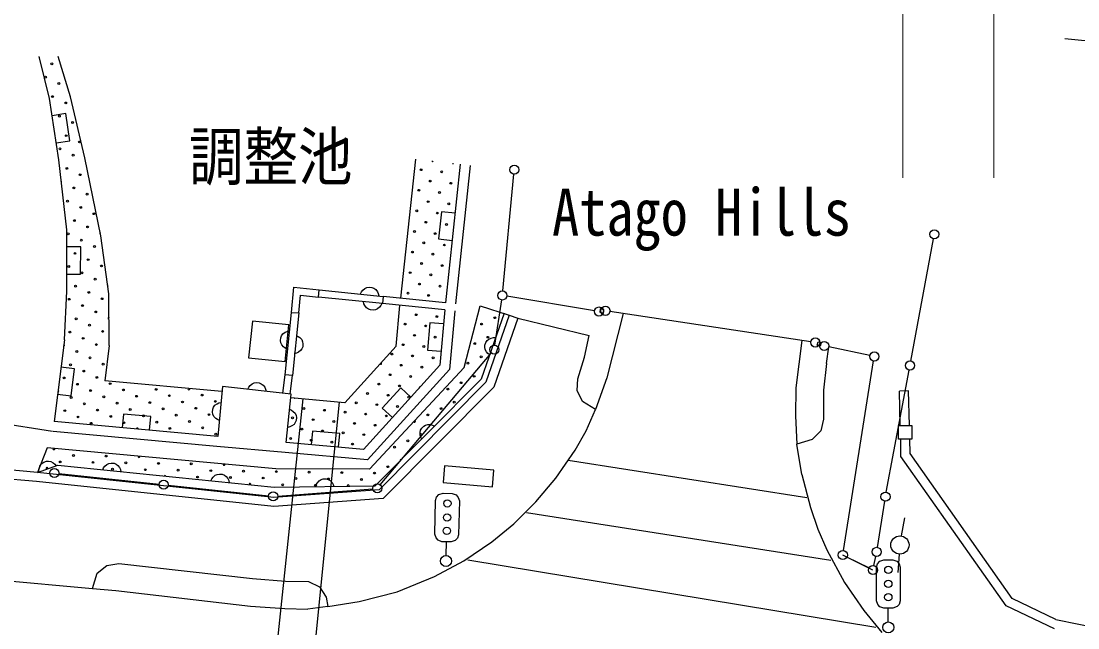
# Model space of a CAD drawing. Units: millimetres, scale not verified. Extents: x 40000 to 680000, y 20000 to 380000.
# Drawn here: x 267016 to 324726, y 304676 to 337836 of the extents above; entities that cross this region are included whole.
import ezdxf
from ezdxf.enums import TextEntityAlignment as Align

# ---------------------------------------------------------------- set-up
doc = ezdxf.new("R2010")
doc.units = ezdxf.units.MM
doc.header["$LTSCALE"] = 1000
for name, color, linetype, lineweight in [('M-BGD', 7, 'Continuous', 25), ('M-BMK-HTXT', 7, 'Continuous', 13), ('M-BMK-SRVR', 3, 'Continuous', 25)]:
    doc.layers.add(name, color=color, linetype=linetype, lineweight=lineweight)
doc.styles.add('ＭＳ ゴシック', font='')
doc.styles.get('ＭＳ ゴシック').set_extended_font_data('MS Gothic')

# ---------------------------------------------------------------- blocks, each defined once
blk = doc.blocks.new('BUHIN5')
at = {"color": 7, "linetype": 'Continuous', "lineweight": 25}
blk.add_circle((0, 0), 249, dxfattribs=at)
blk = doc.blocks.new('BUHIN10')
at = {"color": 7, "linetype": 'Continuous', "lineweight": 25}
blk.add_circle((0, 0), 249, dxfattribs=at)
blk = doc.blocks.new('BUHIN11')
at = {"color": 7, "linetype": 'Continuous', "lineweight": 25}
blk.add_circle((0, 0), 249, dxfattribs=at)
blk = doc.blocks.new('BUHIN23')
at = {"color": 7, "linetype": 'Continuous', "lineweight": 25}
blk.add_circle((0, 0), 249, dxfattribs=at)
blk = doc.blocks.new('BUHIN39')
at = {"color": 7, "linetype": 'Continuous', "lineweight": 25}
blk.add_circle((0, 0), 498, dxfattribs=at)

msp = doc.modelspace()

# ---------------------------------------------------------------- linework, layer by layer
at = {"layer": 'M-BGD'}
for p, q in [((268567, 333601), (267997, 335907)), ((269703, 333692), (269037, 335907)), ((269079, 330248), (268567, 333601)), ((270488, 330365), (269703, 333692)), ((269451, 332779), (268710, 332666)), ((269678, 331297), (269451, 332779)), ((268936, 331183), (269678, 331297)), ((269520, 326432), (269079, 330248)), ((271368, 326109), (270488, 330365)), ((288546, 330294), (287743, 322703)), ((290998, 330010), (290199, 322449)), ((291545, 329947), (290746, 322392)), ((293321, 323093), (293928, 329469)), ((289970, 327420), (289812, 325929)), ((290716, 327342), (289970, 327420)), ((269512, 323073), (269520, 326432)), ((271805, 322938), (271368, 326109)), ((270268, 325501), (269518, 325503)), ((270264, 324001), (270268, 325501)), ((289812, 325929), (290558, 325850)), ((315602, 319260), (316846, 325939)), ((269514, 324003), (270264, 324001)), ((281780, 321920), (281900, 323305)), ((281900, 323305), (283301, 323157)), ((285673, 323129), (285779, 323229)), ((285779, 323229), (285895, 323278)), ((285895, 323278), (286015, 323300)), ((286015, 323300), (286169, 323284)), ((286169, 323284), (286283, 323238)), ((286283, 323238), (286386, 323167)), ((269382, 320418), (269512, 323073)), ((271832, 320106), (271805, 322938)), ((282179, 321886), (282264, 322864)), ((282264, 322864), (283259, 322759)), ((283259, 322759), (283301, 323157)), ((286753, 322396), (283259, 322759)), ((283301, 323157), (286793, 322794)), ((285552, 322928), (285604, 323039)), ((285604, 323039), (285673, 323129)), ((286386, 323167), (286472, 323047)), ((286472, 323047), (286521, 322944)), ((286521, 322944), (286547, 322826)), ((286793, 322794), (286753, 322396)), ((290199, 322449), (286793, 322794)), ((298325, 322005), (293544, 322803)), ((285739, 322391), (285714, 322509)), ((285789, 322288), (285739, 322391)), ((285875, 322168), (285789, 322288)), ((285978, 322097), (285875, 322168)), ((286091, 322050), (285978, 322097)), ((286245, 322035), (286091, 322050)), ((286366, 322057), (286245, 322035)), ((286481, 322106), (286366, 322057)), ((286587, 322205), (286481, 322106)), ((286657, 322296), (286587, 322205)), ((286708, 322407), (286657, 322296)), ((290158, 322052), (286753, 322396)), ((287499, 320078), (287701, 322300)), ((290158, 322052), (289884, 319031)), ((291208, 318911), (292080, 322273)), ((292080, 322273), (293676, 321774)), ((292890, 320133), (293260, 322597)), ((298641, 322106), (298615, 321927)), ((298846, 322076), (298641, 322106)), ((298820, 321898), (298846, 322076)), ((281430, 318510), (281780, 321920)), ((281780, 321920), (282179, 321886)), ((282179, 321886), (281827, 318462)), ((290706, 322002), (290415, 318798)), ((293393, 321873), (292131, 318264)), ((293676, 321774), (292392, 318101)), ((294148, 321609), (292827, 317829)), ((293676, 321774), (294148, 321609)), ((294148, 321609), (298041, 320655)), ((298615, 321927), (298820, 321898)), ((299888, 321857), (298997, 318333)), ((310147, 320309), (299175, 321965)), ((279644, 321433), (279440, 319429)), ((281633, 321231), (279644, 321433)), ((281430, 319227), (281633, 321231)), ((281434, 320830), (281537, 320879)), ((281537, 320879), (281655, 320905)), ((289342, 321356), (289207, 319862)), ((290089, 321288), (289342, 321356)), ((269382, 320418), (268813, 315957)), ((281181, 320373), (281197, 320527)), ((281204, 320252), (281181, 320373)), ((281197, 320527), (281244, 320640)), ((281244, 320640), (281315, 320744)), ((281315, 320744), (281434, 320830)), ((282036, 320661), (282146, 320609)), ((282146, 320609), (282237, 320539)), ((282237, 320539), (282337, 320433)), ((282337, 320433), (282385, 320318)), ((282385, 320318), (282408, 320197)), ((292394, 320279), (292465, 320379)), ((292465, 320379), (292558, 320463)), ((292558, 320463), (292694, 320518)), ((292694, 320518), (292806, 320543)), ((292806, 320543), (292927, 320540)), ((297778, 319476), (298041, 320655)), ((309657, 320383), (309331, 317800)), ((310488, 320124), (310540, 320318)), ((310540, 320318), (310712, 320272)), ((271832, 320106), (271587, 318184)), ((281253, 320137), (281204, 320252)), ((281353, 320031), (281253, 320137)), ((281443, 319962), (281353, 320031)), ((281554, 319910), (281443, 319962)), ((282155, 319741), (282052, 319691)), ((282274, 319827), (282155, 319741)), ((282345, 319930), (282274, 319827)), ((282392, 320043), (282345, 319930)), ((282408, 320197), (282392, 320043)), ((284691, 316983), (287499, 320078)), ((289207, 319862), (289954, 319794)), ((292337, 320010), (292342, 320133)), ((292357, 319887), (292337, 320010)), ((292342, 320133), (292394, 320279)), ((292429, 319761), (292357, 319887)), ((292502, 319672), (292429, 319761)), ((310660, 320078), (310488, 320124)), ((310712, 320272), (310660, 320078)), ((311003, 319122), (311120, 320031)), ((313366, 319560), (311119, 320031)), ((279440, 319429), (281430, 319227)), ((282052, 319691), (281933, 319666)), ((286629, 312494), (292692, 319694)), ((292597, 319596), (292502, 319672)), ((297423, 318285), (297778, 319476)), ((311929, 308904), (313571, 319262)), ((269937, 318837), (269193, 318931)), ((269747, 317349), (269937, 318837)), ((289884, 319031), (285707, 314427)), ((290415, 318798), (285930, 313854)), ((291208, 318911), (286034, 313348)), ((311003, 319122), (310843, 317671)), ((314266, 312089), (315510, 318769)), ((277984, 317600), (271587, 318184)), ((279518, 317916), (279625, 318015)), ((279625, 318015), (279741, 318062)), ((279741, 318062), (279861, 318084)), ((279861, 318084), (280016, 318067)), ((280016, 318067), (280128, 318019)), ((280128, 318019), (280231, 317947)), ((281309, 317511), (281430, 318510)), ((281827, 318462), (281430, 318510)), ((281706, 317462), (281827, 318462)), ((292131, 318264), (286354, 312435)), ((292392, 318101), (286567, 312224)), ((297386, 317655), (297423, 318285)), ((298997, 318333), (298392, 316610)), ((269003, 317444), (269747, 317349)), ((278021, 317869), (277759, 315140)), ((281764, 317452), (278021, 317869)), ((279395, 317716), (279448, 317826)), ((279448, 317826), (279518, 317916)), ((280231, 317947), (280316, 317827)), ((280316, 317827), (280365, 317724)), ((280365, 317724), (280389, 317605)), ((281493, 314813), (281764, 317452)), ((287744, 317788), (286736, 316677)), ((292827, 317829), (286791, 311739)), ((288300, 317284), (287744, 317788)), ((297677, 317050), (297386, 317655)), ((309331, 317800), (309297, 316268)), ((310843, 317671), (310831, 316082)), ((315481, 317622), (314981, 317610)), ((315029, 315734), (314981, 317610)), ((315529, 315739), (315481, 317622)), ((282399, 317193), (276062, 257165)), ((277528, 316735), (277598, 316839)), ((277598, 316839), (277717, 316926)), ((277717, 316926), (277820, 316976)), ((277820, 316976), (277938, 317002)), ((284391, 317011), (278369, 256889)), ((284691, 316983), (281743, 317253)), ((298392, 316610), (297677, 317050)), ((272607, 316364), (272539, 315617)), ((274101, 316227), (272607, 316364)), ((277467, 316467), (277482, 316622)), ((277491, 316347), (277467, 316467)), ((277482, 316622), (277528, 316735)), ((277540, 316232), (277491, 316347)), ((281679, 316630), (281790, 316578)), ((281790, 316578), (281881, 316509)), ((281881, 316509), (281980, 316403)), ((281980, 316403), (282029, 316288)), ((282029, 316288), (282052, 316167)), ((286736, 316677), (287292, 316173)), ((297878, 315448), (298392, 316610)), ((309297, 316268), (309382, 314725)), ((268729, 315413), (264448, 316072)), ((277759, 315140), (268813, 315957)), ((274033, 315480), (274101, 316227)), ((277640, 316127), (277540, 316232)), ((277732, 316058), (277640, 316127)), ((277842, 316007), (277732, 316058)), ((281799, 315711), (281696, 315661)), ((281918, 315796), (281799, 315711)), ((281989, 315900), (281918, 315796)), ((282036, 316013), (281989, 315900)), ((282052, 316167), (282036, 316013)), ((288892, 315588), (289001, 315698)), ((289001, 315698), (289108, 315757)), ((289108, 315757), (289228, 315793)), ((289228, 315793), (289375, 315785)), ((289375, 315785), (289487, 315759)), ((289487, 315759), (289595, 315705)), ((310831, 316082), (310691, 315438)), ((314922, 315732), (315658, 315740)), ((314930, 314990), (314922, 315732)), ((315658, 315740), (315666, 314998)), ((277709, 314592), (268763, 315409)), ((281696, 315661), (281577, 315635)), ((282922, 315435), (282853, 314688)), ((284415, 315298), (282922, 315435)), ((284347, 314551), (284415, 315298)), ((288799, 315360), (288834, 315480)), ((288810, 315215), (288799, 315360)), ((288837, 315104), (288810, 315215)), ((288834, 315480), (288892, 315588)), ((288891, 314994), (288837, 315104)), ((297264, 314384), (297878, 315448)), ((310691, 315438), (310213, 314972)), ((281443, 314265), (277709, 314592)), ((285707, 314427), (281493, 314813)), ((310213, 314972), (309382, 314725)), ((309644, 313061), (309382, 314725)), ((315666, 314998), (314930, 314990)), ((315064, 314041), (315054, 314991)), ((315562, 314201), (315554, 314996)), ((268436, 314518), (267904, 313174)), ((280934, 313369), (268436, 314518)), ((285930, 313854), (281443, 314265)), ((296218, 312851), (297264, 314384)), ((320803, 305886), (315064, 314041)), ((321137, 306281), (315562, 314201)), ((267904, 313174), (261489, 313726)), ((267904, 313174), (269012, 313562)), ((267986, 313324), (268010, 313436)), ((268010, 313436), (268064, 313571)), ((268064, 313571), (268148, 313664)), ((268148, 313664), (268247, 313736)), ((268247, 313736), (268393, 313788)), ((268393, 313788), (268516, 313793)), ((268516, 313793), (268639, 313773)), ((268639, 313773), (268768, 313702)), ((268768, 313702), (268857, 313629)), ((268857, 313629), (268930, 313533)), ((269012, 313562), (280838, 312361)), ((271471, 313312), (271523, 313423)), ((271523, 313423), (271592, 313514)), ((271592, 313514), (271698, 313614)), ((271698, 313614), (271813, 313662)), ((271813, 313662), (271934, 313685)), ((271934, 313685), (272088, 313669)), ((272088, 313669), (272201, 313623)), ((272201, 313623), (272305, 313552)), ((272305, 313552), (272391, 313433)), ((272391, 313433), (272441, 313330)), ((286034, 313348), (280934, 313369)), ((290143, 313525), (290065, 312614)), ((292833, 313295), (290143, 313525)), ((296898, 313848), (309919, 311802)), ((267861, 312676), (261446, 313228)), ((280816, 311807), (267904, 313174)), ((267986, 313203), (267986, 313324)), ((269077, 313118), (274556, 312530)), ((272441, 313330), (272466, 313211)), ((277384, 312712), (277436, 312822)), ((277436, 312822), (277505, 312913)), ((277505, 312913), (277611, 313013)), ((277611, 313013), (277727, 313062)), ((277727, 313062), (277847, 313085)), ((277847, 313085), (278001, 313069)), ((278001, 313069), (278115, 313022)), ((278115, 313022), (278218, 312952)), ((278218, 312952), (278304, 312832)), ((278304, 312832), (278354, 312729)), ((283396, 312778), (283513, 312815)), ((283513, 312815), (283668, 312817)), ((283668, 312817), (283786, 312783)), ((292755, 312384), (292833, 313295)), ((295121, 311570), (296218, 312851)), ((309644, 313061), (310116, 311263)), ((280808, 311305), (267852, 312677)), ((275053, 312477), (280532, 311888)), ((278354, 312729), (278379, 312611)), ((286567, 312224), (280816, 311807)), ((280838, 312361), (286354, 312435)), ((281030, 311881), (286219, 312283)), ((283096, 312392), (283135, 312507)), ((283135, 312507), (283194, 312605)), ((283194, 312605), (283287, 312717)), ((283287, 312717), (283396, 312778)), ((283786, 312783), (283897, 312725)), ((283897, 312725), (283996, 312616)), ((283996, 312616), (284057, 312519)), ((284057, 312519), (284096, 312405)), ((290065, 312614), (292755, 312384)), ((286791, 311739), (280808, 311305)), ((293932, 310366), (295121, 311570)), ((310116, 311263), (310523, 310070)), ((313776, 309077), (314181, 311597)), ((294609, 310982), (311231, 308370)), ((315095, 309699), (315271, 310685)), ((292722, 309380), (293932, 310366)), ((310523, 310070), (311009, 308947)), ((290229, 308631), (290246, 309381)), ((291199, 308333), (292722, 309380)), ((311009, 308947), (311977, 307152)), ((271698, 308086), (272356, 308203)), ((272356, 308203), (279650, 307366)), ((289587, 307476), (291199, 308333)), ((291409, 308397), (313684, 304707)), ((313533, 307839), (311889, 308657)), ((313309, 307951), (312113, 308545)), ((313583, 308084), (313686, 308585)), ((314970, 308707), (314897, 307709)), ((260927, 307728), (270915, 306829)), ((270915, 306829), (271173, 307666)), ((271173, 307666), (271698, 308086)), ((279650, 307366), (281451, 307230)), ((281451, 307230), (282713, 307203)), ((282713, 307203), (283309, 306918)), ((287548, 306649), (289587, 307476)), ((311977, 307152), (313031, 305633)), ((270915, 306829), (272185, 306713)), ((272185, 306713), (279537, 305870)), ((283309, 306918), (283679, 306354)), ((285474, 306117), (287548, 306649)), ((279537, 305870), (281419, 305730)), ((283679, 306354), (283774, 305839)), ((283774, 305839), (285474, 306117)), ((323443, 304620), (320803, 305886)), ((323530, 305133), (321137, 306281)), ((281419, 305730), (282681, 305703)), ((283774, 305839), (282681, 305703)), ((313031, 305633), (314027, 304418)), ((314374, 305000), (314374, 305750)), ((323530, 305133), (334257, 302977))]:
    msp.add_line(p, q, dxfattribs=at)
for points in [[(289996, 309386), (289788, 309471), (289681, 309594), (289605, 309795), (289648, 311645), (289702, 311814), (289835, 311971), (290057, 312036), (290557, 312024), (290775, 311949), (290891, 311796), (290947, 311615), (290905, 309765), (290841, 309577), (290728, 309459), (290496, 309375)], [(314124, 305750), (313914, 305830), (313804, 305950), (313725, 306151), (313726, 308001), (313776, 308171), (313906, 308330), (314126, 308400), (314626, 308400), (314846, 308330), (314966, 308180), (315026, 308000), (315025, 306150), (314964, 305960), (314854, 305840), (314624, 305750)]]:
    msp.add_lwpolyline(points, close=True, dxfattribs=at)
for centre, radius in [((268696, 335498), 49.7), ((268351, 334776), 49.7), ((269073, 334431), 49.7), ((268728, 333709), 49.7), ((269450, 333365), 49.7), ((269106, 332643), 49.7), ((269828, 332298), 49.7), ((269483, 331576), 49.7), ((270205, 331232), 49.7), ((269138, 330854), 49.7), ((269860, 330510), 49.7), ((269516, 329788), 49.7), ((288858, 329716), 49.7), ((289983, 329597), 49.7), ((293952, 329717), 249), ((270238, 329443), 49.7), ((289361, 329094), 49.7), ((290486, 328975), 49.7), ((269893, 328721), 49.7), ((270615, 328377), 49.7), ((288739, 328591), 49.7), ((289864, 328472), 49.7), ((269548, 327999), 49.7), ((289242, 327969), 49.7), ((290367, 327850), 49.7), ((270270, 327655), 49.7), ((270992, 327310), 49.7), ((288620, 327466), 49.7), ((289745, 327347), 49.7), ((269926, 326933), 49.7), ((289123, 326844), 49.7), ((290248, 326725), 49.7), ((269581, 326211), 49.7), ((270648, 326588), 49.7), ((288501, 326341), 49.7), ((289626, 326222), 49.7), ((270303, 325866), 49.7), ((271025, 325521), 49.7), ((289004, 325718), 49.7), ((290129, 325600), 49.7), ((269958, 325144), 49.7), ((288382, 325215), 49.7), ((289507, 325096), 49.7), ((269614, 324422), 49.7), ((270680, 324799), 49.7), ((271402, 324455), 49.7), ((288885, 324593), 49.7), ((290011, 324474), 49.7), ((270336, 324077), 49.7), ((271058, 323733), 49.7), ((288263, 324090), 49.7), ((289388, 323971), 49.7), ((269991, 323355), 49.7), ((288766, 323468), 49.7), ((289892, 323349), 49.7), ((269646, 322634), 49.7), ((270713, 323011), 49.7), ((271435, 322666), 49.7), ((288144, 322965), 49.7), ((289270, 322846), 49.7), ((293297, 322844), 249), ((270368, 322289), 49.7), ((270024, 321567), 49.7), ((271090, 321944), 49.7), ((288597, 321791), 49.7), ((289724, 321689), 49.7), ((292884, 321627), 49.7), ((269679, 320845), 49.7), ((270746, 321222), 49.7), ((271468, 320878), 49.7), ((287983, 321279), 49.7), ((289109, 321177), 49.7), ((292163, 321280), 49.7), ((270401, 320500), 49.7), ((288495, 320665), 49.7), ((289622, 320562), 49.7), ((292510, 320559), 49.7), ((310874, 320082), 249), ((270056, 319778), 49.7), ((271123, 320156), 49.7), ((287880, 320152), 49.7), ((289007, 320050), 49.7), ((291789, 320212), 49.7), ((292853, 319886), 249), ((292853, 319886), 249), ((313610, 319509), 249), ((270778, 319434), 49.7), ((271500, 319089), 49.7), ((287266, 319640), 49.7), ((288393, 319538), 49.7), ((289519, 319436), 49.7), ((291416, 319144), 49.7), ((292137, 319491), 49.7), ((269712, 319056), 49.7), ((270434, 318712), 49.7), ((287164, 318513), 49.7), ((287778, 319026), 49.7), ((288905, 318923), 49.7), ((269367, 318334), 49.7), ((270089, 317990), 49.7), ((271156, 318367), 49.7), ((271878, 318023), 49.7), ((286549, 318001), 49.7), ((288290, 318411), 49.7), ((291042, 318076), 49.7), ((291763, 318423), 49.7), ((270811, 317645), 49.7), ((272600, 317678), 49.7), ((274388, 317711), 49.7), ((275110, 317366), 49.7), ((276899, 317399), 49.7), ((285935, 317489), 49.7), ((287061, 317387), 49.7), ((287676, 317899), 49.7), ((290322, 317729), 49.7), ((269745, 317268), 49.7), ((270467, 316923), 49.7), ((271533, 317301), 49.7), ((272255, 316956), 49.7), ((273322, 317333), 49.7), ((274044, 316989), 49.7), ((275832, 317021), 49.7), ((277621, 317054), 49.7), ((285320, 316977), 49.7), ((286447, 316874), 49.7), ((288188, 317284), 49.7), ((290669, 317008), 49.7), ((269400, 316546), 49.7), ((270122, 316201), 49.7), ((271188, 316579), 49.7), ((271910, 316234), 49.7), ((272977, 316611), 49.7), ((273699, 316267), 49.7), ((274766, 316644), 49.7), ((275488, 316299), 49.7), ((276554, 316677), 49.7), ((277276, 316332), 49.7), ((282452, 316669), 49.7), ((283579, 316567), 49.7), ((284706, 316464), 49.7), ((285832, 316362), 49.7), ((286959, 316260), 49.7), ((287574, 316772), 49.7), ((289228, 316314), 49.7), ((289948, 316661), 49.7), ((270844, 315857), 49.7), ((272632, 315889), 49.7), ((274421, 315922), 49.7), ((276210, 315955), 49.7), ((281838, 316157), 49.7), ((282965, 316054), 49.7), ((284091, 315952), 49.7), ((285218, 315850), 49.7), ((286345, 315748), 49.7), ((275143, 315577), 49.7), ((276931, 315610), 49.7), ((277653, 315266), 49.7), ((282350, 315542), 49.7), ((283477, 315440), 49.7), ((284604, 315338), 49.7), ((285730, 315235), 49.7), ((288854, 315246), 49.7), ((281736, 315030), 49.7), ((282862, 314928), 49.7), ((283989, 314825), 49.7), ((285116, 314723), 49.7), ((287413, 314551), 49.7), ((288133, 314898), 49.7), ((269873, 314093), 49.7), ((271662, 314067), 49.7), ((269153, 313746), 49.7), ((270941, 313719), 49.7), ((272009, 313346), 49.7), ((272730, 313693), 49.7), ((273798, 313320), 49.7), ((274519, 313667), 49.7), ((276307, 313641), 49.7), ((287039, 313483), 49.7), ((275586, 313293), 49.7), ((276654, 312920), 49.7), ((277375, 313267), 49.7), ((278443, 312894), 49.7), ((279164, 313241), 49.7), ((280232, 312867), 49.7), ((280952, 313215), 49.7), ((282020, 312841), 49.7), ((282741, 313188), 49.7), ((283809, 312815), 49.7), ((284530, 313162), 49.7), ((285598, 312789), 49.7), ((286318, 313136), 49.7), ((281300, 312494), 49.7), ((283088, 312468), 49.7), ((286468, 312303), 249), ((280780, 311862), 249), ((290294, 311480), 200), ((314221, 311844), 249), ((290276, 310710), 200), ((290260, 309980), 200), ((311889, 308657), 249), ((313737, 308830), 249), ((290222, 308331), 300), ((313533, 307839), 249), ((313533, 307839), 249), ((314376, 307850), 200), ((314375, 307080), 200), ((314375, 306350), 200), ((314374, 304700), 300)]:
    msp.add_circle(centre, radius, dxfattribs=at)
for centre, start, end in [((267974, 335843), 334.03995, 53.71439), ((289480, 330219), 214.86964, 311.92068), ((290605, 330100), 236.0193, 290.77103), ((269171, 329066), 340.11383, 33.0528), ((271370, 326243), 137.18124, 246.18369), ((271780, 323388), 145.33371, 230.35028), ((271812, 321600), 84.34821, 276.77637), ((269335, 320123), 274.32953, 71.12939), ((286651, 319128), 215.57996, 59.98911), ((269023, 317613), 264.68884, 80.77008), ((276177, 317743), 149.24048, 20.32791), ((288803, 317797), 82.46289, 193.10974), ((281940, 317283), 248.96155, 280.56439), ((283067, 317181), 254.20465, 275.32135), ((288507, 315966), 193.46326, 80.68478), ((273354, 315545), 351.93356, 177.63394), ((268805, 314466), 153.32751, 16.16422), ((273451, 314040), 154.82526, 14.66653), ((268432, 313398), 330.55414, 248.06004), ((278096, 313614), 156.3089, 13.18289), ((287760, 313830), 64.03302, 206.48241), ((274866, 312946), 19.7222, 148.68338), ((279511, 312520), 325.36044, 203.04515), ((284877, 312442), 329.065, 212.46806)]:
    msp.add_arc(centre, 49.7, start, end, dxfattribs=at)
at = {"layer": 'M-BMK-HTXT'}
for p, q in [((315173, 329272), (315173, 341923)), ((320129, 341923), (320129, 329272))]:
    msp.add_line(p, q, dxfattribs=at)
at = {"layer": 'M-BMK-SRVR'}
msp.add_line((324010, 336895), (337936, 335459), dxfattribs=at)

# ---------------------------------------------------------------- block references
at = {"layer": 'M-BGD', "rotation": 162.33687}
for name, p in [('BUHIN5', (316892, 326185)), ('BUHIN11', (293297, 322844)), ('BUHIN11', (298572, 321964)), ('BUHIN10', (298927, 322003)), ('BUHIN10', (310394, 320271)), ('BUHIN5', (315556, 319014)), ('BUHIN23', (268828, 313145)), ('BUHIN23', (274804, 312503)), ('BUHIN5', (314221, 311844)), ('BUHIN39', (315007, 309207))]:
    msp.add_blockref(name, p, dxfattribs=at)

# ---------------------------------------------------------------- texts
at = {"layer": 'M-BGD', "style": 'ＭＳ ゴシック', "width": 0.85}
for s, p in [('調整池', (276184, 328382)), ('Atago Hills', (296009, 325346))]:
    msp.add_text(s, height=2566, dxfattribs=at).set_placement(p, align=Align.BOTTOM_LEFT)

doc.saveas('drawing.dxf')
